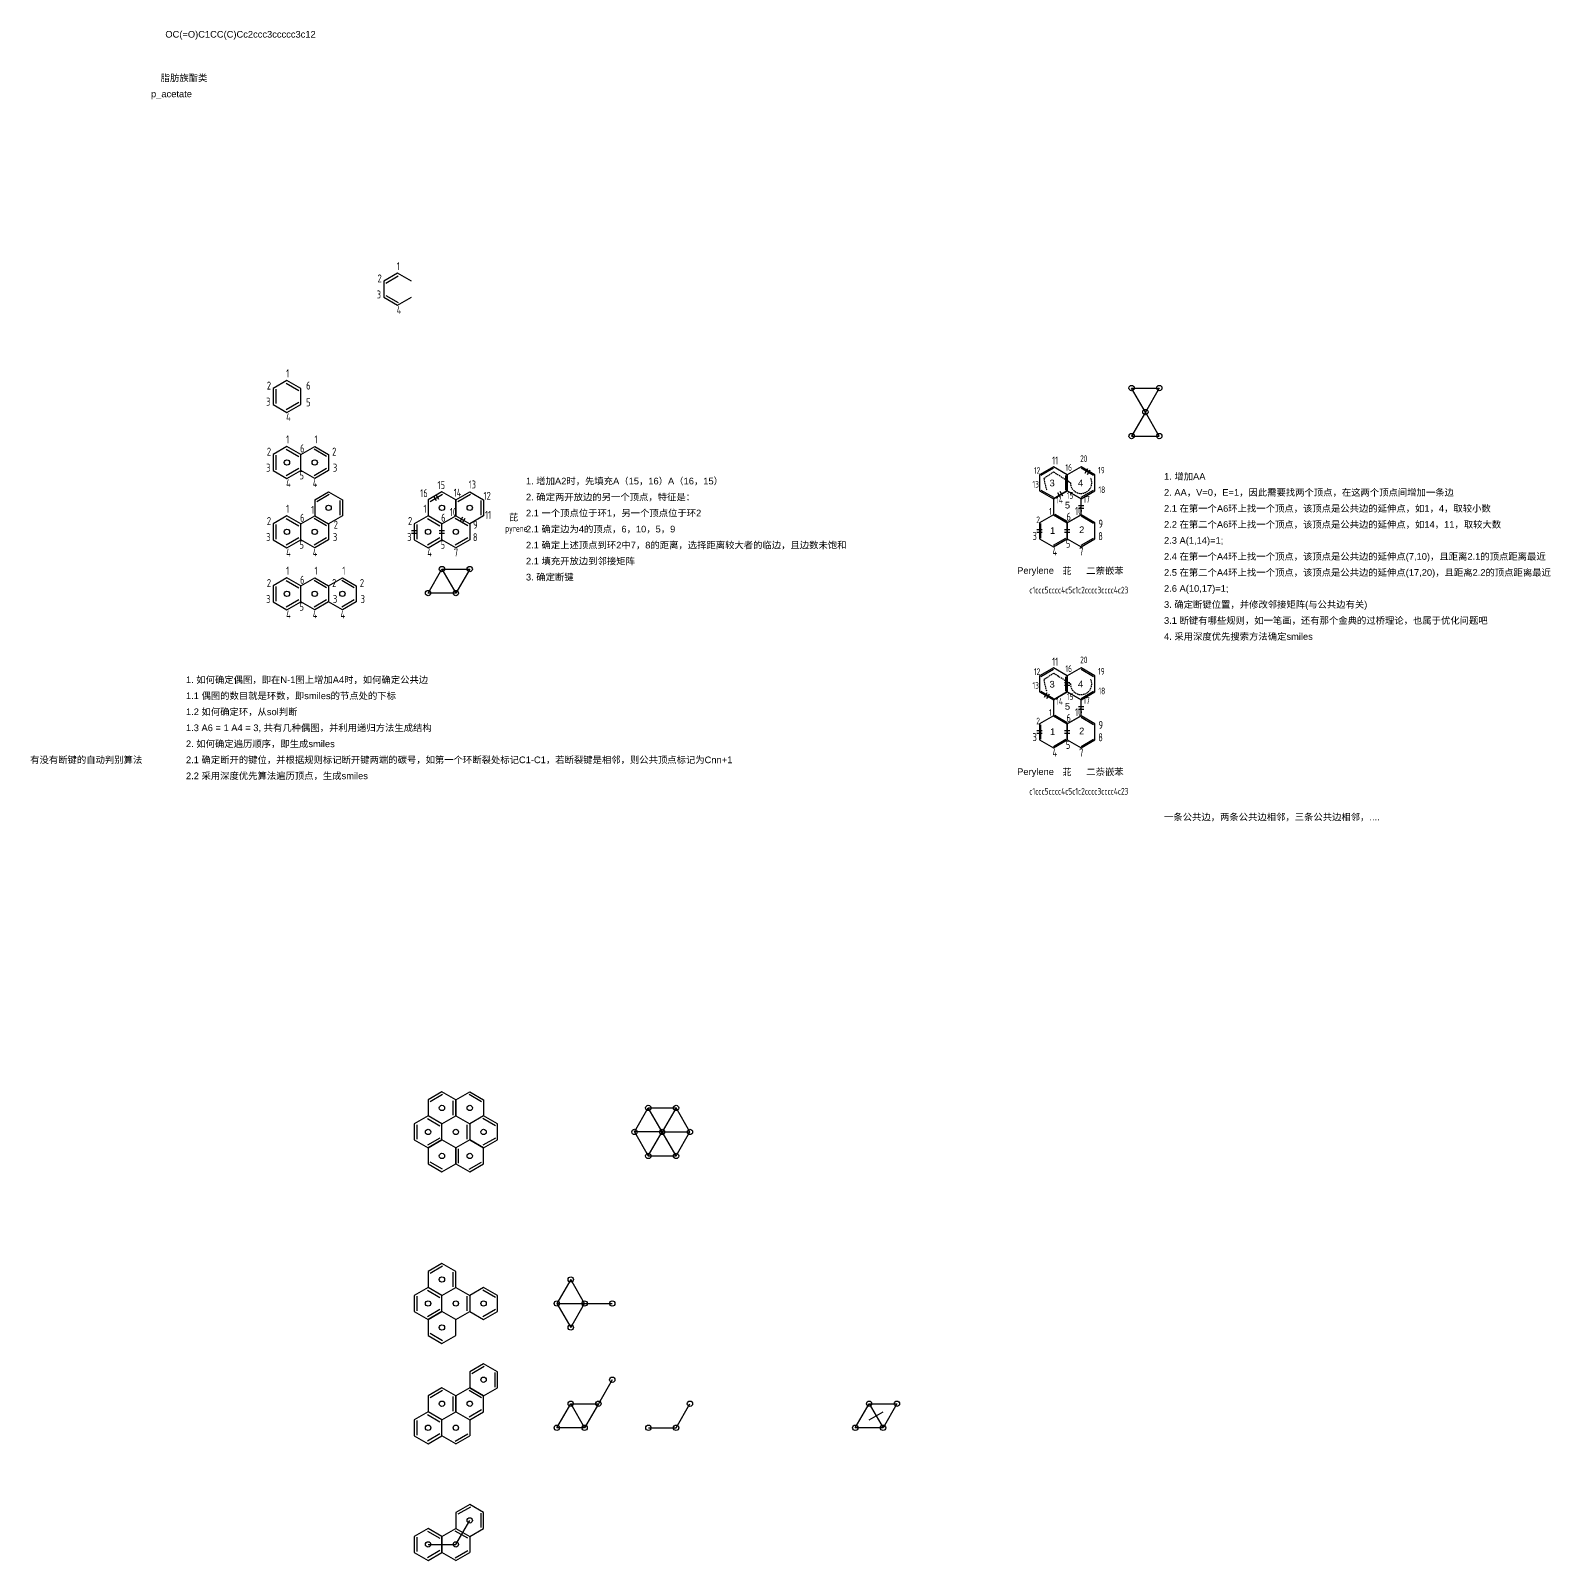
# Model space of a CAD drawing. Header units: millimetres. Extents: x 1948 to 8157, y -969 to 2597.
# Drawn here: x 2581 to 3148, y -969 to -395 of the extents above; entities that cross this region are included whole.
import ezdxf

# ---------------------------------------------------------------- set-up
doc = ezdxf.new("R2010")
doc.units = ezdxf.units.MM
doc.linetypes.add('ACAD_ISO07W100', pattern=[3, 0, -3])
doc.linetypes.add('DASHED2', pattern=[9.525, 6.35, -3.175])
for name, color, linetype in [('text', 7, 'ACAD_ISO07W100'), ('打断层', 30, 'Continuous'), ('解构', 10, 'DASHED2')]:
    doc.layers.add(name, color=color, linetype=linetype)
doc.styles.get("Standard").update_dxf_attribs({"font": 'arial.ttf'})
doc.styles.add('text', font='hzs.shx', dxfattribs={"width": 0.75, "bigfont": 'hztx.shx'})
pattern_1 = [(0, (0, 0), (0, 6.985), [5.08, -1.905]), (90, (0, 0), (-6.985, 4e-16), [5.08, -1.905])]
pattern_2 = [(0, (10.392, 0), (0, 6.985), [5.08, -1.905]), (90, (10.392, 0), (-6.985, 4e-16), [5.08, -1.905])]
pattern_3 = [(0, (0, -25.99), (0, 6.985), [5.08, -1.905]), (90, (0, -25.99), (-6.985, 4e-16), [5.08, -1.905])]
pattern_4 = [(0, (0, -49.221), (0, 6.985), [5.08, -1.905]), (90, (0, -49.221), (-6.985, 4e-16), [5.08, -1.905])]

msp = doc.modelspace()

# ---------------------------------------------------------------- hatches: boundary and pattern name
h = msp.add_hatch()
h.set_pattern_fill('ANGLE', color=256)
h.set_pattern_definition(pattern_1)
h.paths.add_polyline_path([(2678.45, -557.03, 1), (2676.45, -557.03, 1)])
h = msp.add_hatch()
h.set_pattern_fill('ANGLE', color=256)
h.set_pattern_definition(pattern_2)
h.paths.add_polyline_path([(2688.84, -557.03, 1), (2686.84, -557.03, 1)])
h = msp.add_hatch()
h.set_pattern_fill('ANGLE', color=256)
h.set_pattern_definition(pattern_2)
h.paths.add_polyline_path([(2688.84, -557.03, 1), (2686.84, -557.03, 1)])
h = msp.add_hatch()
h.set_pattern_fill('ANGLE', color=256)
h.set_pattern_definition(pattern_2)
h.paths.add_polyline_path([(2688.84, -557.03, 1), (2686.84, -557.03, 1)])
h = msp.add_hatch()
h.set_pattern_fill('ANGLE', color=256)
h.set_pattern_definition(pattern_2)
h.paths.add_polyline_path([(2688.84, -557.03, 1), (2686.84, -557.03, 1)])
h = msp.add_hatch()
h.set_pattern_fill('ANGLE', color=256)
h.set_pattern_definition(pattern_1)
h.paths.add_polyline_path([(2688.84, -557.03, 1), (2686.84, -557.03, 1)])
h = msp.add_hatch()
h.set_pattern_fill('ANGLE', color=256)
h.set_pattern_definition(pattern_1)
h.paths.add_polyline_path([(2678.45, -583.02, 1), (2676.45, -583.02, 1)])
h.paths.add_polyline_path([(2686.84, -583.02, 1), (2688.84, -583.02, 1)])
h.paths.add_polyline_path([(2692.04, -574.02, 1), (2694.04, -574.02, 1)])
h = msp.add_hatch()
h.set_pattern_fill('ANGLE', color=256)
h.set_pattern_definition(pattern_3)
h.paths.add_polyline_path([(2678.45, -583.02, 1), (2676.45, -583.02, 1)])
h = msp.add_hatch()
h.set_pattern_fill('ANGLE', color=256)
h.set_pattern_definition(pattern_3)
h.paths.add_polyline_path([(2688.84, -583.02, 1), (2686.84, -583.02, 1)])
h = msp.add_hatch()
h.set_pattern_fill('ANGLE', color=256)
h.set_pattern_definition(pattern_4)
h.paths.add_polyline_path([(2678.45, -606.25, 1), (2676.45, -606.25, 1)])
h = msp.add_hatch()
h.set_pattern_fill('ANGLE', color=256)
h.set_pattern_definition(pattern_1)
h.paths.add_polyline_path([(2678.45, -606.25, 1), (2676.45, -606.25, 1)])
h.paths.add_polyline_path([(2688.84, -606.25, 1), (2686.84, -606.25, 1)])
h = msp.add_hatch()
h.set_pattern_fill('ANGLE', color=256)
h.set_pattern_definition(pattern_4)
h.paths.add_polyline_path([(2688.84, -606.25, 1), (2686.84, -606.25, 1)])
h = msp.add_hatch()
h.set_pattern_fill('ANGLE', color=256)
h.set_pattern_definition(pattern_2)
h.paths.add_polyline_path([(2688.84, -606.25, 1), (2686.84, -606.25, 1)])
h.paths.add_polyline_path([(2699.24, -606.25, 1), (2697.24, -606.25, 1)])
h = msp.add_hatch()
h.set_pattern_fill('ANGLE', color=256)
h.set_pattern_definition(pattern_1)
h.paths.add_polyline_path([(2699.24, -606.25, 1), (2697.24, -606.25, 1)])

# ---------------------------------------------------------------- linework, layer by layer
for p, q in [((2718.92, -486.11), (2713.72, -489.11)), ((2724.11, -489.11), (2718.92, -486.11)), ((2713.72, -489.11), (2713.72, -495.11)), ((2713.72, -495.11), (2718.92, -498.11)), ((2718.92, -498.11), (2724.11, -495.11)), ((2682.65, -554.03), (2687.84, -551.03)), ((2687.84, -551.03), (2693.04, -554.03)), ((2693.04, -554.03), (2693.04, -560.03)), ((2687.84, -563.03), (2682.65, -560.03)), ((2693.04, -560.03), (2687.84, -563.03)), ((2687.84, -571.02), (2693.04, -568.02)), ((2687.84, -571.02), (2687.84, -577.02)), ((2693.04, -568.02), (2698.24, -571.02)), ((2698.24, -571.02), (2698.24, -577.02)), ((2735.56, -568.02), (2730.36, -571.02)), ((2730.36, -571.02), (2730.36, -577.02)), ((2740.75, -571.02), (2735.56, -568.02)), ((2740.75, -571.02), (2745.95, -568.02)), ((2740.75, -571.02), (2740.75, -577.02)), ((2745.95, -568.02), (2751.14, -571.02)), ((2751.14, -571.02), (2751.14, -577.02)), ((2682.65, -580.02), (2687.84, -577.02)), ((2687.84, -577.02), (2693.04, -580.02)), ((2698.24, -577.02), (2693.04, -580.02)), ((2740.75, -577.02), (2745.95, -580.02)), ((2751.14, -577.02), (2745.95, -580.02)), ((2693.04, -580.02), (2693.04, -586.02)), ((2745.95, -580.02), (2745.95, -586.02)), ((2687.84, -589.02), (2682.65, -586.02)), ((2693.04, -586.02), (2687.84, -589.02)), ((2740.75, -589.02), (2735.56, -586.02)), ((2745.95, -586.02), (2740.75, -589.02)), ((2682.65, -603.25), (2687.84, -600.25)), ((2687.84, -600.25), (2693.04, -603.25)), ((2693.04, -603.25), (2698.24, -600.25)), ((2698.24, -600.25), (2703.43, -603.25)), ((2693.04, -603.25), (2693.04, -609.25)), ((2703.43, -603.25), (2703.43, -609.25)), ((2687.84, -612.25), (2682.65, -609.25)), ((2693.04, -609.25), (2687.84, -612.25)), ((2698.24, -612.25), (2693.04, -609.25)), ((2703.43, -609.25), (2698.24, -612.25)), ((2735.56, -792.95), (2730.36, -795.95)), ((2730.36, -795.95), (2730.36, -801.95)), ((2740.75, -795.95), (2735.56, -792.95)), ((2740.75, -795.95), (2745.95, -792.95)), ((2740.75, -795.95), (2740.75, -801.95)), ((2745.95, -792.95), (2751.14, -795.95)), ((2751.14, -795.95), (2751.14, -801.95)), ((2740.75, -801.95), (2745.95, -804.95)), ((2751.14, -801.95), (2745.95, -804.95)), ((2745.95, -804.95), (2745.95, -810.95)), ((2740.75, -813.95), (2735.56, -810.95)), ((2745.95, -810.95), (2740.75, -813.95)), ((2735.56, -857.23), (2730.36, -860.23)), ((2740.75, -860.23), (2735.56, -857.23)), ((2730.36, -860.23), (2730.36, -866.23)), ((2740.75, -866.23), (2745.95, -869.23)), ((2745.95, -869.23), (2745.95, -875.23)), ((2740.75, -878.23), (2735.56, -875.23)), ((2740.75, -878.23), (2745.95, -875.23)), ((2735.56, -903.82), (2730.36, -906.82)), ((2740.75, -906.82), (2735.56, -903.82)), ((2730.36, -906.82), (2730.36, -912.82)), ((2740.75, -912.82), (2745.95, -915.82)), ((2745.95, -915.82), (2745.95, -921.82)), ((2740.75, -924.82), (2735.56, -921.82)), ((2740.75, -924.82), (2745.95, -921.82)), ((2740.75, -962.53), (2745.95, -953.53)), ((2740.75, -956.53), (2745.95, -959.53)), ((2730.36, -962.53), (2740.75, -962.53)), ((2745.95, -959.53), (2745.95, -965.53)), ((2740.75, -968.53), (2735.56, -965.53)), ((2740.75, -968.53), (2745.95, -965.53))]:
    msp.add_line(p, q)
at = {"color": 1}
for p, q in [((2740.75, -577.02), (2740.75, -571.02)), ((2735.56, -580.02), (2730.36, -577.02)), ((2735.56, -580.02), (2740.75, -577.02)), ((2740.75, -801.95), (2740.75, -795.95)), ((2735.56, -804.95), (2730.36, -801.95)), ((2735.56, -804.95), (2740.75, -801.95)), ((2740.75, -866.23), (2740.75, -860.23)), ((2735.56, -869.23), (2730.36, -866.23)), ((2735.56, -869.23), (2740.75, -866.23)), ((2740.75, -912.82), (2740.75, -906.82)), ((2735.56, -915.82), (2730.36, -912.82)), ((2735.56, -915.82), (2740.75, -912.82)), ((2895.69, -915.82), (2900.89, -912.82)), ((2735.56, -959.53), (2740.75, -956.53)), ((2740.75, -956.53), (2745.95, -959.53)), ((2735.56, -959.53), (2735.56, -965.53))]:
    msp.add_line(p, q, dxfattribs=at)
for points in [[(2714.47, -489.84), (2719.17, -487.12)], [(2714.47, -494.39), (2719.17, -497.1)], [(2677.2, -527.27), (2681.9, -529.98)], [(2673.26, -529.55), (2673.26, -534.97)], [(2994.05, -529.11), (3004.44, -529.11), (2999.24, -538.11), (2994.05, -547.11), (3004.44, -547.11), (2999.24, -538.11), (2994.05, -529.11)], [(2681.9, -534.54), (2677.2, -537.25)], [(2673.26, -554.32), (2673.26, -559.74)], [(2677.2, -552.04), (2681.9, -554.75)], [(2692.29, -554.75), (2687.59, -552.04)], [(2681.9, -559.31), (2677.2, -562.02)], [(2692.29, -559.31), (2687.59, -562.02)], [(2964.74, -559.2), (2960.04, -561.92)], [(2979.83, -561.92), (2975.13, -559.2)], [(2960.04, -567.34), (2964.74, -570.05)], [(2969.43, -567.34), (2969.43, -561.92)], [(2975.13, -570.05), (2979.83, -567.34)], [(2693.29, -569.03), (2688.59, -571.74)], [(2697.24, -571.31), (2697.24, -576.73)], [(2735.81, -569.03), (2731.11, -571.74)], [(2746.2, -569.03), (2741.5, -571.74)], [(2750.14, -571.31), (2750.14, -576.73)], [(2677.2, -578.03), (2681.9, -580.74)], [(2692.29, -580.74), (2687.59, -578.03)], [(2730.11, -578.03), (2734.81, -580.74)], [(2745.2, -580.74), (2740.5, -578.03)], [(2965.24, -576.34), (2969.93, -579.05)], [(2979.83, -579.92), (2975.13, -577.2)], [(2673.26, -580.31), (2673.26, -585.73)], [(2726.16, -580.31), (2726.16, -585.73)], [(2960.04, -585.34), (2960.04, -579.92)], [(2681.9, -585.3), (2677.2, -588.01)], [(2692.29, -585.3), (2687.59, -588.01)], [(2734.81, -585.3), (2730.11, -588.01)], [(2745.2, -585.3), (2740.5, -588.01)], [(2964.74, -588.05), (2969.43, -585.34)], [(2975.13, -588.05), (2979.83, -585.34)], [(2677.2, -601.26), (2681.9, -603.97)], [(2692.29, -603.97), (2687.59, -601.26)], [(2702.68, -603.97), (2697.99, -601.26)], [(2730.36, -605.98), (2735.56, -596.98), (2745.95, -596.98), (2740.75, -605.98), (2730.36, -605.98)], [(2735.56, -596.98), (2740.75, -605.98)], [(2673.26, -603.54), (2673.26, -608.96)], [(2681.9, -608.53), (2677.2, -611.24)], [(2692.29, -608.53), (2687.59, -611.24)], [(2702.68, -608.53), (2697.99, -611.24)], [(2964.74, -634.61), (2960.04, -637.32)], [(2979.83, -637.32), (2975.13, -634.61)], [(2969.43, -642.75), (2969.43, -637.32)], [(2960.04, -642.75), (2964.74, -645.46)], [(2975.13, -645.46), (2979.83, -642.75)], [(2965.24, -651.75), (2969.93, -654.46)], [(2979.83, -655.32), (2975.13, -652.61)], [(2960.04, -660.75), (2960.04, -655.32)], [(2964.74, -663.46), (2969.43, -660.75)], [(2975.13, -663.46), (2979.83, -660.75)], [(2735.81, -793.96), (2731.11, -796.67)], [(2739.75, -801.66), (2739.75, -796.24)], [(2750.39, -796.67), (2745.7, -793.96)], [(2807.71, -807.95), (2812.9, -798.95), (2823.3, -798.95), (2818.1, -807.95), (2807.71, -807.95), (2812.9, -816.95), (2823.3, -816.95), (2828.49, -807.95), (2823.3, -798.95)], [(2823.3, -816.95), (2812.9, -798.95)], [(2726.16, -805.24), (2726.16, -810.66)], [(2730.11, -802.96), (2734.81, -805.67)], [(2744.95, -810.66), (2744.95, -805.24)], [(2755.59, -805.67), (2750.89, -802.96)], [(2812.9, -816.95), (2818.1, -807.95), (2828.49, -807.95)], [(2734.81, -810.23), (2730.11, -812.94)], [(2755.59, -810.23), (2750.89, -812.94)], [(2735.81, -821.94), (2731.11, -819.23)], [(2741.75, -819.66), (2741.75, -814.24)], [(2745.7, -821.94), (2750.39, -819.23)], [(2735.81, -858.24), (2731.11, -860.95)], [(2739.75, -865.94), (2739.75, -860.52)], [(2783.81, -863.23), (2778.61, -872.23), (2783.81, -881.23), (2789.01, -872.23), (2783.81, -863.23)], [(2726.16, -869.52), (2726.16, -874.94)], [(2730.11, -867.24), (2734.81, -869.95)], [(2744.95, -874.94), (2744.95, -869.52)], [(2755.59, -869.95), (2750.89, -867.24)], [(2734.81, -874.51), (2730.11, -877.22)], [(2755.59, -874.51), (2750.89, -877.22)], [(2778.61, -872.23), (2799.4, -872.23)], [(2735.81, -886.22), (2731.11, -883.51)], [(2751.39, -895.84), (2746.7, -898.55)], [(2755.34, -898.11), (2755.34, -903.54)], [(2735.81, -904.84), (2731.11, -907.55)], [(2750.39, -907.55), (2745.7, -904.84)], [(2799.4, -900.82), (2794.2, -909.82)], [(2739.75, -912.54), (2739.75, -907.11)], [(2778.61, -918.82), (2783.81, -909.82), (2794.2, -909.82), (2789.01, -918.82), (2778.61, -918.82)], [(2783.81, -909.82), (2789.01, -918.82)], [(2812.93, -918.82), (2823.32, -918.82), (2828.52, -909.82)], [(2890.49, -918.82), (2895.69, -909.82), (2906.08, -909.82), (2900.89, -918.82), (2890.49, -918.82)], [(2895.69, -909.82), (2900.89, -918.82)], [(2726.16, -916.11), (2726.16, -921.54)], [(2730.11, -913.84), (2734.81, -916.55)], [(2750.39, -912.1), (2745.7, -914.81)], [(2734.81, -921.1), (2730.11, -923.81)], [(2740.5, -923.81), (2745.2, -921.1)], [(2746.2, -948.54), (2741.5, -951.25)], [(2750.14, -950.82), (2750.14, -956.24)], [(2730.11, -957.54), (2734.81, -960.25)], [(2745.2, -960.25), (2740.5, -957.54)], [(2726.16, -959.82), (2726.16, -965.24)], [(2734.81, -964.81), (2730.11, -967.52)], [(2740.5, -967.52), (2745.2, -964.81)]]:
    msp.add_lwpolyline(points)
for points in [[(2672.26, -529.26), (2672.26, -535.26), (2677.45, -538.26), (2682.65, -535.26), (2682.65, -529.26), (2677.45, -526.26)], [(2672.26, -554.03), (2672.26, -560.03), (2677.45, -563.03), (2682.65, -560.03), (2682.65, -554.03), (2677.45, -551.03)], [(2959.54, -561.63), (2959.54, -567.63), (2964.74, -570.63), (2969.93, -567.63), (2969.93, -561.63), (2964.74, -558.63)], [(2969.93, -561.63), (2969.93, -567.63), (2975.13, -570.63), (2980.33, -567.63), (2980.33, -561.63), (2975.13, -558.63)], [(2964.74, -570.63), (2964.74, -576.63), (2969.93, -579.63), (2975.13, -576.63), (2975.13, -570.63), (2969.93, -567.63)], [(2672.26, -580.02), (2672.26, -586.02), (2677.45, -589.02), (2682.65, -586.02), (2682.65, -580.02), (2677.45, -577.02)], [(2725.16, -580.02), (2725.16, -586.02), (2730.36, -589.02), (2735.56, -586.02), (2735.56, -580.02), (2730.36, -577.02)], [(2959.54, -579.63), (2959.54, -585.63), (2964.74, -588.63), (2969.93, -585.63), (2969.93, -579.63), (2964.74, -576.63)], [(2969.93, -579.63), (2969.93, -585.63), (2975.13, -588.63), (2980.33, -585.63), (2980.33, -579.63), (2975.13, -576.63)], [(2672.26, -603.25), (2672.26, -609.25), (2677.45, -612.25), (2682.65, -609.25), (2682.65, -603.25), (2677.45, -600.25)], [(2959.54, -637.03), (2959.54, -643.03), (2964.74, -646.03), (2969.93, -643.03), (2969.93, -637.03), (2964.74, -634.03)], [(2969.93, -637.03), (2969.93, -643.03), (2975.13, -646.03), (2980.33, -643.03), (2980.33, -637.03), (2975.13, -634.03)], [(2964.74, -646.03), (2964.74, -652.03), (2969.93, -655.03), (2975.13, -652.03), (2975.13, -646.03), (2969.93, -643.03)], [(2959.54, -655.03), (2959.54, -661.03), (2964.74, -664.03), (2969.93, -661.03), (2969.93, -655.03), (2964.74, -652.03)], [(2969.93, -655.03), (2969.93, -661.03), (2975.13, -664.03), (2980.33, -661.03), (2980.33, -655.03), (2975.13, -652.03)], [(2725.16, -804.95), (2725.16, -810.95), (2730.36, -813.95), (2735.56, -810.95), (2735.56, -804.95), (2730.36, -801.95)], [(2745.95, -804.95), (2745.95, -810.95), (2751.14, -813.95), (2756.34, -810.95), (2756.34, -804.95), (2751.14, -801.95)], [(2730.36, -813.95), (2730.36, -819.95), (2735.56, -822.95), (2740.75, -819.95), (2740.75, -813.95), (2735.56, -810.95)], [(2740.75, -813.95), (2740.75, -819.95), (2745.95, -822.95), (2751.14, -819.95), (2751.14, -813.95), (2745.95, -810.95)], [(2725.16, -869.23), (2725.16, -875.23), (2730.36, -878.23), (2735.56, -875.23), (2735.56, -869.23), (2730.36, -866.23)], [(2745.95, -869.23), (2745.95, -875.23), (2751.14, -878.23), (2756.34, -875.23), (2756.34, -869.23), (2751.14, -866.23)], [(2730.36, -878.23), (2730.36, -884.23), (2735.56, -887.23), (2740.75, -884.23), (2740.75, -878.23), (2735.56, -875.23)], [(2745.95, -897.82), (2745.95, -903.82), (2751.14, -906.82), (2756.34, -903.82), (2756.34, -897.82), (2751.14, -894.82)], [(2740.75, -906.82), (2740.75, -912.82), (2745.95, -915.82), (2751.14, -912.82), (2751.14, -906.82), (2745.95, -903.82)], [(2740.75, -906.82), (2740.75, -912.82), (2745.95, -915.82), (2751.14, -912.82), (2751.14, -906.82), (2745.95, -903.82)], [(2725.16, -915.82), (2725.16, -921.82), (2730.36, -924.82), (2735.56, -921.82), (2735.56, -915.82), (2730.36, -912.82)], [(2740.75, -950.53), (2740.75, -956.53), (2745.95, -959.53), (2751.14, -956.53), (2751.14, -950.53), (2745.95, -947.53)], [(2725.16, -959.53), (2725.16, -965.53), (2730.36, -968.53), (2735.56, -965.53), (2735.56, -959.53), (2730.36, -956.53)]]:
    msp.add_lwpolyline(points, close=True)
for centre in [(2994.05, -529.11), (3004.44, -529.11), (2999.24, -538.11), (2994.05, -547.11), (3004.44, -547.11), (2677.45, -557.03), (2687.84, -557.03), (2693.04, -574.02), (2735.56, -574.02), (2745.95, -574.02), (2677.45, -583.02), (2687.84, -583.02), (2730.36, -583.02), (2740.75, -583.02), (2735.56, -596.98), (2745.95, -596.98), (2677.45, -606.25), (2687.84, -606.25), (2698.24, -606.25), (2730.36, -605.98), (2740.75, -605.98), (2735.56, -798.95), (2745.95, -798.95), (2812.9, -798.95), (2823.3, -798.95), (2730.36, -807.95), (2740.75, -807.95), (2751.14, -807.95), (2807.71, -807.95), (2818.1, -807.95), (2828.49, -807.95), (2735.56, -816.95), (2745.95, -816.95), (2812.9, -816.95), (2823.3, -816.95), (2735.56, -863.23), (2783.81, -863.23), (2730.36, -872.23), (2740.75, -872.23), (2751.14, -872.23), (2778.61, -872.23), (2789.01, -872.23), (2799.4, -872.23), (2735.56, -881.23), (2783.81, -881.23), (2751.14, -900.82), (2799.4, -900.82), (2735.56, -909.82), (2745.95, -909.82), (2745.95, -909.82), (2783.81, -909.82), (2794.2, -909.82), (2828.52, -909.82), (2895.69, -909.82), (2906.08, -909.82), (2730.36, -918.82), (2740.75, -918.82), (2778.61, -918.82), (2789.01, -918.82), (2812.93, -918.82), (2823.32, -918.82), (2890.49, -918.82), (2900.89, -918.82), (2745.95, -953.53), (2745.95, -953.53), (2730.36, -962.53), (2740.75, -962.53)]:
    msp.add_circle(centre, 1)
at = {"layer": '打断层'}
for p, q in [((2976.69, -560.97), (2977.69, -559.24)), ((2977.56, -561.47), (2978.56, -559.74)), ((2732.42, -569.54), (2733.42, -571.27)), ((2733.29, -569.04), (2734.29, -570.77)), ((2966.3, -568.28), (2967.3, -570.01)), ((2967.17, -567.78), (2968.17, -569.51)), ((2974.13, -573.1), (2976.13, -573.1)), ((2742.39, -579.12), (2743.39, -577.39)), ((2743.26, -579.62), (2744.26, -577.89)), ((2974.13, -574.1), (2976.13, -574.1)), ((2724.16, -582.5), (2726.16, -582.5)), ((2724.16, -583.5), (2726.16, -583.5)), ((2734.56, -582.5), (2736.56, -582.5)), ((2734.56, -583.5), (2736.56, -583.5)), ((2958.54, -582.1), (2960.54, -582.1)), ((2958.54, -583.1), (2960.54, -583.1)), ((2968.93, -582.1), (2970.93, -582.1)), ((2968.93, -583.1), (2970.93, -583.1)), ((2968.93, -639.51), (2970.93, -639.51)), ((2968.93, -640.51), (2970.93, -640.51)), ((2961.35, -644.95), (2962.35, -643.21)), ((2962.22, -645.45), (2963.22, -643.71)), ((2974.13, -648.51), (2976.13, -648.51)), ((2974.13, -649.51), (2976.13, -649.51)), ((2958.54, -657.51), (2960.54, -657.51)), ((2958.54, -658.51), (2960.54, -658.51)), ((2968.93, -657.51), (2970.93, -657.51)), ((2968.93, -658.51), (2970.93, -658.51))]:
    msp.add_line(p, q, dxfattribs=at)
at = {"layer": '解构', "ltscale": 0.08}
for p, q in [((2964.8, -560.61), (2961.11, -563.06)), ((2971.13, -564.63), (2964.8, -560.61)), ((2961.11, -563.06), (2962.17, -567.51)), ((2964.8, -636.02), (2961.11, -638.47)), ((2971.13, -640.03), (2964.8, -636.02)), ((2961.11, -638.47), (2962.17, -642.92))]:
    msp.add_line(p, q, dxfattribs=at)
for centre in [(2975.13, -564.63), (2975.13, -640.03)]:
    msp.add_arc(centre, 4, 180, 27.49392, dxfattribs=at)

# ---------------------------------------------------------------- texts
at = {"layer": 'text'}
for s, p in [('OC(=O)C1CC(C)Cc2ccc3ccccc3c12', (2631.86, -397.78)), ('脂肪族酯类', (2630.11, -414.12)), ('1. 增加AA', (3006.2, -563.5)), ('1. 增加A2时，先填充A（15，16）A（16，15）', (2767.03, -565.24)), ('3', (2963.3, -565.97)), ('4', (2973.94, -565.93)), ('2. AA，V=0，E=1，因此需要找两个顶点，在这两个顶点间增加一条边', (3006.2, -569.5)), ('2. 确定两开放边的另一个顶点，特征是：', (2767.03, -571.24)), ('5', (2969.05, -574.26)), ('2.1 在第一个A6环上找一个顶点，该顶点是公共边的延伸点，如1，4，取较小数', (3006.2, -575.5)), ('芘', (2760.67, -578.83)), ('2.1 一个顶点位于环1，另一个顶点位于环2', (2767.03, -577.24)), ('2.2 在第二个A6环上找一个顶点，该顶点是公共边的延伸点，如14，11，取较大数', (3006.2, -581.5)), ('2.1 确定边为4的顶点，6，10，5，9', (2767.03, -583.24)), ('1', (2963.5, -583.77)), ('2', (2974.38, -583.5)), ('2.1 确定上述顶点到环2中7，8的距离，选择距离较大者的临边，且边数未饱和', (2767.03, -589.24)), ('2.3 A(1,14)=1;', (3006.2, -587.5)), ('2.1 填充开放边到邻接矩阵', (2767.03, -595.24)), ('Perylene', (2951.16, -598.76)), ('苝', (2968.07, -598.88)), ('二萘嵌苯', (2977.05, -598.85)), ('2.4 在第一个A4环上找一个顶点，该顶点是公共边的延伸点(7,10)，且距离2.1的顶点距离最近', (3006.2, -593.5)), ('3. 确定断键', (2767.03, -601.24)), ('2.5 在第二个A4环上找一个顶点，该顶点是公共边的延伸点(17,20)，且距离2.2的顶点距离最近', (3006.2, -599.5)), ('2.6 A(10,17)=1;', (3006.2, -605.5)), ('3. 确定断键位置，并修改邻接矩阵(与公共边有关)', (3006.2, -611.5)), ('3.1 断键有哪些规则，如一笔画，还有那个金典的过桥理论，也属于优化问题吧', (3006.2, -617.5)), ('4. 采用深度优先搜索方法确定smiles', (3006.2, -623.5)), ('1. 如何确定偶图，即在N-1图上增加A4时，如何确定公共边', (2639.59, -639.72)), ('3', (2963.3, -641.38)), ('4', (2973.94, -641.34)), ('1.1 偶图的数目就是环数，即smiles的节点处的下标', (2639.59, -645.72)), ('5', (2969.05, -649.67)), ('1.2 如何确定环，从sol判断', (2639.59, -651.72)), ('1.3 A6 = 1 A4 = 3, 共有几种偶图，并利用递归方法生成结构', (2639.59, -657.72)), ('1', (2963.5, -659.18)), ('2', (2974.38, -658.91)), ('2. 如何确定遍历顺序，即生成smiles', (2639.59, -663.72)), ('有没有断键的自动判别算法', (2581.21, -669.72)), ('2.1 确定断开的键位，并根据规则标记断开键两端的碳号，如第一个环断裂处标记C1-C1，若断裂键是相邻，则公共顶点标记为Cnn+1', (2639.59, -669.72)), ('2.2 采用深度优先算法遍历顶点，生成smiles', (2639.59, -675.72)), ('Perylene', (2951.16, -674.17)), ('苝', (2968.07, -674.29)), ('二萘嵌苯', (2977.05, -674.26)), ('一条公共边，两条公共边相邻，三条公共边相邻，.... ', (3006.2, -691.15))]:
    msp.add_text(s, height=2.5, dxfattribs=at).set_placement(p)
at = {"layer": 'text', "color": 1}
msp.add_text('p_acetate', height=2.5, dxfattribs=at).set_placement((2626.49, -420.12))
at = {"layer": 'text', "style": 'text', "width": 0.75}
for s, height, p in [('2', 3, (2711.39, -489.54)), ('1', 3, (2718.61, -484.96)), ('3', 3, (2711.1, -495.56)), ('4', 3, (2718.6, -501.36)), ('2', 3, (2669.92, -529.69)), ('1', 3, (2677.14, -525.11)), ('6', 3, (2684.63, -529.69)), ('3', 3, (2669.63, -535.71)), ('5', 3, (2684.63, -535.98)), ('4', 3, (2677.13, -541.51)), ('1', 3, (2677.14, -549.88)), ('6', 3, (2682.34, -553.24)), ('1', 3, (2687.8, -549.88)), ('2', 3, (2669.92, -554.46)), ('2', 3, (2694.39, -554.46)), ('11', 3, (2964.26, -557.78)), ('20', 2.5, (2974.77, -556.84)), ('3', 3, (2669.63, -560.48)), ('5', 3, (2682.13, -563.35)), ('3', 3, (2694.68, -560.48)), ('12', 2.5, (2957.47, -561.27)), ('16', 2.5, (2969.26, -560.14)), ('19', 2.5, (2981.5, -561.15)), ('4', 3, (2677.13, -566.28)), ('4', 3, (2687.11, -566.28)), ('16', 3, (2727.4, -570.01)), ('15', 3, (2733.89, -566.98)), ('14', 3, (2739.94, -569.84)), ('13', 3, (2745.55, -566.78)), ('13', 2.5, (2956.9, -566.44)), ('18', 2.5, (2981.65, -568.49)), ('1', 3, (2677.14, -575.87)), ('1', 3, (2686.51, -576.26)), ('1', 3, (2728.63, -575.87)), ('12', 3, (2751.14, -571.02)), ('14', 2.5, (2965.79, -572.37)), ('15', 2.5, (2969.78, -570.59)), ('17', 2.5, (2975.99, -572.09)), ('2', 3, (2669.92, -580.45)), ('6', 3, (2682.34, -579.22)), ('2', 3, (2694.98, -581.84)), ('2', 3, (2722.83, -580.45)), ('6', 3, (2735.25, -579.22)), ('10', 3, (2738.48, -577.11)), ('9', 3, (2747.24, -581.87)), ('11', 3, (2751.68, -578.17)), ('2', 2.5, (2958.33, -579.76)), ('1', 2.5, (2963.12, -576.58)), ('6', 3, (2969.63, -578.83)), ('10', 3, (2972.86, -576.71)), ('9', 3, (2981.62, -581.47)), ('3', 3, (2669.63, -586.47)), ('3', 3, (2694.68, -586.47)), ('3', 3, (2722.54, -586.47)), ('8', 3, (2747.16, -586.52)), ('pyrene', 2.5, (2759.24, -582.98)), ('3', 3, (2956.92, -586.07)), ('8', 3, (2981.54, -586.12)), ('4', 3, (2677.13, -592.27)), ('5', 3, (2682.13, -589.34)), ('4', 3, (2687.11, -592.27)), ('4', 3, (2730.04, -592.27)), ('5', 3, (2735.04, -589.34)), ('7', 3, (2740.02, -592.27)), ('4', 3, (2964.41, -591.88)), ('5', 3, (2969.42, -588.94)), ('7', 3, (2974.4, -591.88)), ('1', 3, (2677.14, -599.1)), ('1', 3, (2687.8, -599.1)), ('1', 3, (2698.19, -599.1)), ('2', 3, (2669.92, -603.68)), ('6', 3, (2682.34, -602.46)), ('2', 3, (2694.39, -603.68)), ('2', 3, (2704.78, -603.68)), ('3', 3, (2669.63, -609.7)), ('3', 3, (2694.68, -609.7)), ('3', 3, (2705.07, -609.7)), ('c1ccc5cccc4c5c1c2cccc3cccc4c23', 2.5, (2955.72, -606.1)), ('4', 3, (2677.13, -615.5)), ('5', 3, (2682.13, -612.57)), ('4', 3, (2687.11, -615.5)), ('4', 3, (2697.51, -615.5)), ('11', 3, (2964.26, -633.19)), ('20', 2.5, (2974.77, -632.25)), ('12', 2.5, (2957.47, -636.68)), ('16', 2.5, (2969.26, -635.55)), ('19', 2.5, (2981.5, -636.55)), ('13', 2.5, (2956.9, -641.84)), ('18', 2.5, (2981.65, -643.9)), ('14', 2.5, (2965.79, -647.78)), ('15', 2.5, (2969.78, -646)), ('17', 2.5, (2975.99, -647.5)), ('2', 2.5, (2958.33, -655.17)), ('1', 2.5, (2963.12, -651.99)), ('6', 3, (2969.63, -654.24)), ('10', 3, (2972.86, -652.12)), ('3', 3, (2956.92, -661.48)), ('8', 3, (2981.54, -661.53)), ('9', 3, (2981.62, -656.88)), ('4', 3, (2964.41, -667.28)), ('5', 3, (2969.42, -664.35)), ('7', 3, (2974.4, -667.28)), ('c1ccc5cccc4c5c1c2cccc3cccc4c23', 2.5, (2955.72, -681.51))]:
    msp.add_text(s, height=height, dxfattribs=at).set_placement(p)

doc.saveas('drawing.dxf')
